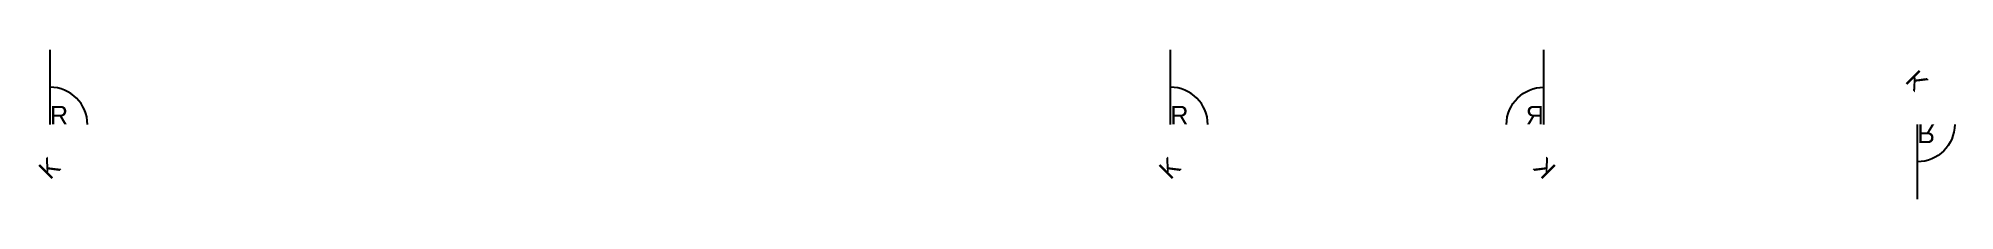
# Model space of a CAD drawing. Extents: x -303 to 210, y -20 to 20.
import ezdxf

# ---------------------------------------------------------------- set-up
doc = ezdxf.new("R2010")
doc.units = 0

# ---------------------------------------------------------------- blocks, each defined once
blk = doc.blocks.new('P')
blk.add_line((0, 0), (0, 20))
blk.add_arc((0, 0), 10, 0, 90)
blk.add_text('R', height=5).set_placement((0, 0))
blk.add_text('K', height=5, rotation=45).set_placement((0, -15))

msp = doc.modelspace()

# ---------------------------------------------------------------- block references
for p in [(-300, 0), (0, 0)]:
    msp.add_blockref('P', p)
at = {"xscale": -1}
msp.add_blockref('P', (100, 0), dxfattribs=at)
at = {"yscale": -1}
msp.add_blockref('P', (200, 0), dxfattribs=at)

doc.saveas('drawing.dxf')
